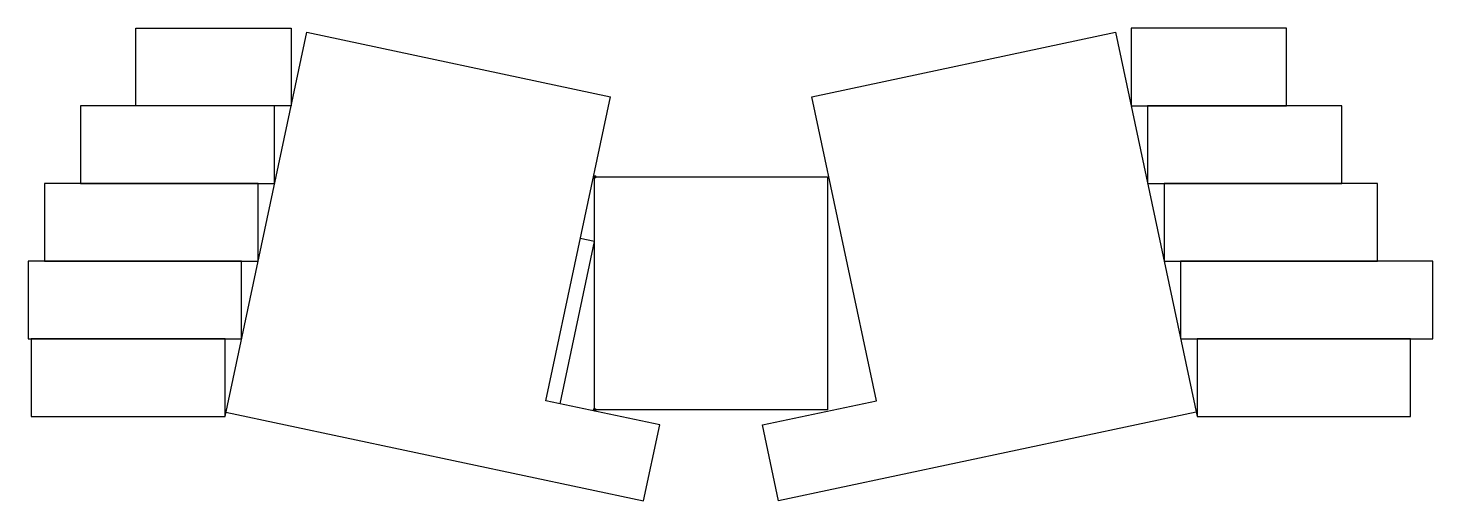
# Model space of a CAD drawing. Header units: millimetres. Extents: x -168 to 177, y -22 to 94.
import ezdxf

# ---------------------------------------------------------------- set-up
doc = ezdxf.new("R2010")
doc.units = ezdxf.units.MM
doc.layers.add('Sketch', color=7, linetype='CONTINUOUS')

msp = doc.modelspace()

# ---------------------------------------------------------------- linework, layer by layer
at = {"layer": 'Sketch'}
for p, q in [((-141.18, 94.2), (-103.08, 94.2)), ((-141.18, 75.15), (-141.18, 94.2)), ((-119.277, -1.05), (-99.2503, 93.1686)), ((-103.08, 94.2), (-103.08, 75.15)), ((-99.2503, 93.1686), (-24.7155, 77.3257)), ((24.7155, 77.3257), (99.2503, 93.1686)), ((99.2503, 93.1686), (119.277, -1.05)), ((141.18, 94.2), (103.08, 94.2)), ((103.08, 94.2), (103.08, 75.15)), ((141.18, 75.15), (141.18, 94.2)), ((-40.5583, 2.79084), (-24.7155, 77.3257)), ((40.5583, 2.79084), (24.7155, 77.3257)), ((-107.129, 75.15), (-154.754, 75.15)), ((-154.754, 75.15), (-154.754, 56.1)), ((-103.08, 75.15), (-141.18, 75.15)), ((-107.129, 56.1), (-107.129, 75.15)), ((103.08, 75.15), (141.18, 75.15)), ((154.754, 75.15), (107.129, 75.15)), ((107.129, 75.15), (107.129, 56.1)), ((154.754, 56.1), (154.754, 75.15)), ((-111.179, 56.1), (-163.566, 56.1)), ((-163.566, 56.1), (-163.566, 37.05)), ((-154.754, 56.1), (-107.129, 56.1)), ((-111.179, 37.05), (-111.179, 56.1)), ((-28.575, 57.7047), (28.575, 57.7047)), ((-28.575, 0.554733), (-28.575, 57.7047)), ((28.575, 57.7047), (28.575, 0.554733)), ((107.129, 56.1), (154.754, 56.1)), ((163.566, 56.1), (111.179, 56.1)), ((111.179, 56.1), (111.179, 37.05)), ((163.566, 37.05), (163.566, 56.1)), ((-37.037, 2.04236), (-28.575, 41.853)), ((-28.575, 41.853), (-32.0963, 42.6014)), ((-115.228, 37.05), (-167.615, 37.05)), ((-167.615, 37.05), (-167.615, 18)), ((-163.566, 37.05), (-111.179, 37.05)), ((-115.228, 18), (-115.228, 37.05)), ((111.179, 37.05), (163.566, 37.05)), ((177.14, 37.05), (115.228, 37.05)), ((115.228, 37.05), (115.228, 18)), ((177.14, 18), (177.14, 37.05)), ((-167.615, 18), (-115.228, 18)), ((-119.277, 18), (-166.902, 18)), ((-166.902, 18), (-166.902, -1.05)), ((-119.277, -1.05), (-119.277, 18)), ((115.228, 18), (177.14, 18)), ((171.665, 18), (119.277, 18)), ((119.277, 18), (119.277, -1.05)), ((171.665, -1.05), (171.665, 18)), ((-119.054, 0), (-16.5685, -21.7839)), ((-12.6078, -3.15024), (-40.5583, 2.79084)), ((28.575, 0.554733), (-28.575, 0.554733)), ((12.6078, -3.15024), (40.5583, 2.79084)), ((-166.902, -1.05), (-119.277, -1.05)), ((-16.5685, -21.7839), (-12.6078, -3.15024)), ((16.5685, -21.7839), (12.6078, -3.15024)), ((119.054, 0), (16.5685, -21.7839)), ((119.277, -1.05), (171.665, -1.05))]:
    msp.add_line(p, q, dxfattribs=at)
for centre in [(-28.575, 57.7047), (-28.575, 0.554733)]:
    msp.add_circle(centre, 0.304232, dxfattribs=at)

doc.saveas('drawing.dxf')
